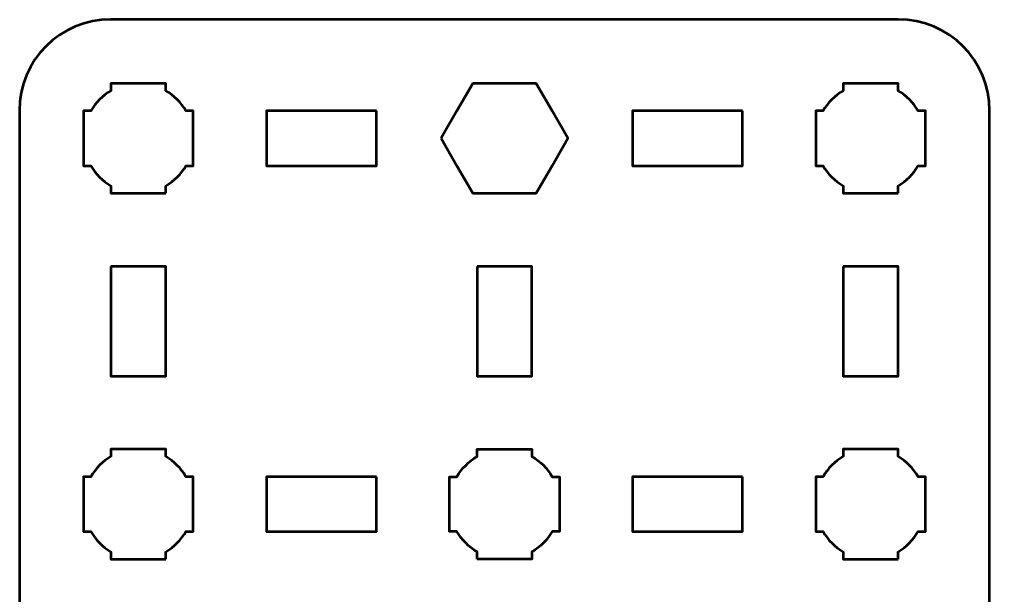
# Model space of a CAD drawing. Header units: centimetres. Extents: x -37.2 to 16.2, y -19.5 to -9.8.
# Drawn here: x -19.15 to -13.85, y -13.35 to -10.2 of the extents above; entities that cross this region are included whole.
import ezdxf

# ---------------------------------------------------------------- set-up
doc = ezdxf.new("R2010")
doc.units = ezdxf.units.CM
doc.header["$MEASUREMENT"] = 0
doc.layers.add('Layer 1', color=7, linetype='Continuous')

msp = doc.modelspace()

# ---------------------------------------------------------------- linework, layer by layer
at = {"layer": 'Layer 1', "color": 3, "lineweight": 53}
msp.add_open_spline([(-14.34991, -10.2), (-14.07285, -10.20008), (-13.84997, -10.42315), (-13.84997, -10.7001), (-13.84997, -10.7001), (-13.84997, -13.46669), (-13.84997, -16.23331), (-13.84997, -18.9999), (-13.84997, -18.9999), (-13.84997, -19.2769), (-14.07306, -19.5), (-14.35006, -19.5), (-14.35006, -19.5), (-14.35006, -19.5), (-18.64992, -19.5), (-18.64992, -19.5), (-18.64992, -19.5), (-18.92705, -19.5), (-19.15001, -19.2769), (-19.15001, -18.9999), (-19.15001, -18.9999), (-19.15001, -16.23331), (-19.15001, -13.46669), (-19.15001, -10.7001), (-19.15001, -10.7001), (-19.15001, -10.4231), (-18.92692, -10.2), (-18.64992, -10.2), (-18.64992, -10.2), (-18.64992, -10.2), (-14.34991, -10.2), (-14.34991, -10.2)], degree=3, knots=[0, 0, 0, 0, 0.125, 0.125, 0.125, 0.125, 0.25, 0.25, 0.25, 0.25, 0.375, 0.375, 0.375, 0.375, 0.5, 0.5, 0.5, 0.5, 0.625, 0.625, 0.625, 0.625, 0.75, 0.75, 0.75, 0.75, 0.875, 0.875, 0.875, 0.875, 1, 1, 1, 1], dxfattribs=at)
at = {"layer": 'Layer 1', "lineweight": 53}
for points, knots in [([(-18.34992, -11.14995), (-18.34992, -11.14995), (-18.49844, -11.14995), (-18.49844, -11.14995), (-18.49844, -11.14995), (-18.49844, -11.14995), (-18.49999, -11.14997), (-18.49999, -11.14997), (-18.49999, -11.14997), (-18.49999, -11.14997), (-18.50154, -11.14995), (-18.50154, -11.14995), (-18.50154, -11.14995), (-18.50154, -11.14995), (-18.64992, -11.14995), (-18.64992, -11.14995), (-18.64992, -11.14995), (-18.64992, -11.14995), (-18.64992, -11.10986), (-18.64992, -11.10986), (-18.64992, -11.10986), (-18.69549, -11.08351), (-18.73347, -11.04551), (-18.75983, -10.99996), (-18.75983, -10.99996), (-18.75983, -10.99996), (-18.79992, -10.99996), (-18.79992, -10.99996), (-18.79992, -10.99996), (-18.79992, -10.99996), (-18.79992, -10.85591), (-18.79992, -10.85591), (-18.79992, -10.85591), (-18.79992, -10.85591), (-18.79998, -10.84997), (-18.79998, -10.84997), (-18.79998, -10.84997), (-18.79998, -10.84997), (-18.79992, -10.84403), (-18.79992, -10.84403), (-18.79992, -10.84403), (-18.79992, -10.84403), (-18.79992, -10.69996), (-18.79992, -10.69996), (-18.79992, -10.69996), (-18.79992, -10.69996), (-18.75985, -10.69996), (-18.75985, -10.69996), (-18.75985, -10.69996), (-18.73349, -10.65439), (-18.6955, -10.6164), (-18.64992, -10.59006), (-18.64992, -10.59006), (-18.64992, -10.59006), (-18.64992, -10.54996), (-18.64992, -10.54996), (-18.64992, -10.54996), (-18.64992, -10.54996), (-18.34992, -10.54996), (-18.34992, -10.54996), (-18.34992, -10.54996), (-18.34992, -10.54996), (-18.34992, -10.59015), (-18.34992, -10.59015), (-18.34992, -10.59015), (-18.30442, -10.61649), (-18.26648, -10.65445), (-18.24014, -10.69996), (-18.24014, -10.69996), (-18.24014, -10.69996), (-18.19993, -10.69996), (-18.19993, -10.69996), (-18.19993, -10.69996), (-18.19993, -10.69996), (-18.19993, -10.99996), (-18.19993, -10.99996), (-18.19993, -10.99996), (-18.19993, -10.99996), (-18.24016, -10.99996), (-18.24016, -10.99996), (-18.24016, -10.99996), (-18.2665, -11.04546), (-18.30443, -11.08342), (-18.34992, -11.10976), (-18.34992, -11.10976), (-18.34992, -11.10976), (-18.34992, -11.14995), (-18.34992, -11.14995)], [0, 0, 0, 0, 0.0454545, 0.0454545, 0.0454545, 0.0454545, 0.0909091, 0.0909091, 0.0909091, 0.0909091, 0.1363636, 0.1363636, 0.1363636, 0.1363636, 0.1818182, 0.1818182, 0.1818182, 0.1818182, 0.2272727, 0.2272727, 0.2272727, 0.2272727, 0.2727273, 0.2727273, 0.2727273, 0.2727273, 0.3181818, 0.3181818, 0.3181818, 0.3181818, 0.3636364, 0.3636364, 0.3636364, 0.3636364, 0.4090909, 0.4090909, 0.4090909, 0.4090909, 0.4545455, 0.4545455, 0.4545455, 0.4545455, 0.5, 0.5, 0.5, 0.5, 0.5454545, 0.5454545, 0.5454545, 0.5454545, 0.5909091, 0.5909091, 0.5909091, 0.5909091, 0.6363636, 0.6363636, 0.6363636, 0.6363636, 0.6818182, 0.6818182, 0.6818182, 0.6818182, 0.7272727, 0.7272727, 0.7272727, 0.7272727, 0.7727273, 0.7727273, 0.7727273, 0.7727273, 0.8181818, 0.8181818, 0.8181818, 0.8181818, 0.8636364, 0.8636364, 0.8636364, 0.8636364, 0.9090909, 0.9090909, 0.9090909, 0.9090909, 0.9545455, 0.9545455, 0.9545455, 0.9545455, 1, 1, 1, 1]), ([(-16.84637, -10.84996), (-16.84637, -10.84996), (-16.75977, -10.69995), (-16.75977, -10.69995), (-16.75977, -10.69995), (-16.75977, -10.69995), (-16.67317, -10.54996), (-16.67317, -10.54996), (-16.67317, -10.54996), (-16.67317, -10.54996), (-16.49996, -10.54996), (-16.49996, -10.54996), (-16.49996, -10.54996), (-16.49996, -10.54996), (-16.32675, -10.54996), (-16.32675, -10.54996), (-16.32675, -10.54996), (-16.32675, -10.54996), (-16.24015, -10.69995), (-16.24015, -10.69995), (-16.24015, -10.69995), (-16.24015, -10.69995), (-16.15355, -10.84996), (-16.15355, -10.84996), (-16.15355, -10.84996), (-16.15355, -10.84996), (-16.24015, -10.99997), (-16.24015, -10.99997), (-16.24015, -10.99997), (-16.24015, -10.99997), (-16.32675, -11.14996), (-16.32675, -11.14996), (-16.32675, -11.14996), (-16.32675, -11.14996), (-16.49996, -11.14996), (-16.49996, -11.14996), (-16.49996, -11.14996), (-16.49996, -11.14996), (-16.67317, -11.14996), (-16.67317, -11.14996), (-16.67317, -11.14996), (-16.67317, -11.14996), (-16.75977, -10.99997), (-16.75977, -10.99997), (-16.75977, -10.99997), (-16.75977, -10.99997), (-16.84637, -10.84996), (-16.84637, -10.84996)], [0, 0, 0, 0, 0.0833333, 0.0833333, 0.0833333, 0.0833333, 0.1666667, 0.1666667, 0.1666667, 0.1666667, 0.25, 0.25, 0.25, 0.25, 0.3333333, 0.3333333, 0.3333333, 0.3333333, 0.4166667, 0.4166667, 0.4166667, 0.4166667, 0.5, 0.5, 0.5, 0.5, 0.5833333, 0.5833333, 0.5833333, 0.5833333, 0.6666667, 0.6666667, 0.6666667, 0.6666667, 0.75, 0.75, 0.75, 0.75, 0.8333333, 0.8333333, 0.8333333, 0.8333333, 0.9166667, 0.9166667, 0.9166667, 0.9166667, 1, 1, 1, 1]), ([(-14.34992, -11.14995), (-14.34992, -11.14995), (-14.49844, -11.14995), (-14.49844, -11.14995), (-14.49844, -11.14995), (-14.49844, -11.14995), (-14.49999, -11.14997), (-14.49999, -11.14997), (-14.49999, -11.14997), (-14.49999, -11.14997), (-14.50154, -11.14995), (-14.50154, -11.14995), (-14.50154, -11.14995), (-14.50154, -11.14995), (-14.64992, -11.14995), (-14.64992, -11.14995), (-14.64992, -11.14995), (-14.64992, -11.14995), (-14.64992, -11.10986), (-14.64992, -11.10986), (-14.64992, -11.10986), (-14.69549, -11.08351), (-14.73347, -11.04551), (-14.75983, -10.99996), (-14.75983, -10.99996), (-14.75983, -10.99996), (-14.79992, -10.99996), (-14.79992, -10.99996), (-14.79992, -10.99996), (-14.79992, -10.99996), (-14.79992, -10.85591), (-14.79992, -10.85591), (-14.79992, -10.85591), (-14.79992, -10.85591), (-14.79998, -10.84997), (-14.79998, -10.84997), (-14.79998, -10.84997), (-14.79998, -10.84997), (-14.79992, -10.84403), (-14.79992, -10.84403), (-14.79992, -10.84403), (-14.79992, -10.84403), (-14.79992, -10.69996), (-14.79992, -10.69996), (-14.79992, -10.69996), (-14.79992, -10.69996), (-14.75985, -10.69996), (-14.75985, -10.69996), (-14.75985, -10.69996), (-14.73349, -10.65439), (-14.6955, -10.6164), (-14.64992, -10.59006), (-14.64992, -10.59006), (-14.64992, -10.59006), (-14.64992, -10.54996), (-14.64992, -10.54996), (-14.64992, -10.54996), (-14.64992, -10.54996), (-14.34992, -10.54996), (-14.34992, -10.54996), (-14.34992, -10.54996), (-14.34992, -10.54996), (-14.34992, -10.59015), (-14.34992, -10.59015), (-14.34992, -10.59015), (-14.30442, -10.61649), (-14.26648, -10.65445), (-14.24014, -10.69996), (-14.24014, -10.69996), (-14.24014, -10.69996), (-14.19993, -10.69996), (-14.19993, -10.69996), (-14.19993, -10.69996), (-14.19993, -10.69996), (-14.19993, -10.99996), (-14.19993, -10.99996), (-14.19993, -10.99996), (-14.19993, -10.99996), (-14.24016, -10.99996), (-14.24016, -10.99996), (-14.24016, -10.99996), (-14.2665, -11.04546), (-14.30443, -11.08342), (-14.34992, -11.10976), (-14.34992, -11.10976), (-14.34992, -11.10976), (-14.34992, -11.14995), (-14.34992, -11.14995)], [0, 0, 0, 0, 0.0454545, 0.0454545, 0.0454545, 0.0454545, 0.0909091, 0.0909091, 0.0909091, 0.0909091, 0.1363636, 0.1363636, 0.1363636, 0.1363636, 0.1818182, 0.1818182, 0.1818182, 0.1818182, 0.2272727, 0.2272727, 0.2272727, 0.2272727, 0.2727273, 0.2727273, 0.2727273, 0.2727273, 0.3181818, 0.3181818, 0.3181818, 0.3181818, 0.3636364, 0.3636364, 0.3636364, 0.3636364, 0.4090909, 0.4090909, 0.4090909, 0.4090909, 0.4545455, 0.4545455, 0.4545455, 0.4545455, 0.5, 0.5, 0.5, 0.5, 0.5454545, 0.5454545, 0.5454545, 0.5454545, 0.5909091, 0.5909091, 0.5909091, 0.5909091, 0.6363636, 0.6363636, 0.6363636, 0.6363636, 0.6818182, 0.6818182, 0.6818182, 0.6818182, 0.7272727, 0.7272727, 0.7272727, 0.7272727, 0.7727273, 0.7727273, 0.7727273, 0.7727273, 0.8181818, 0.8181818, 0.8181818, 0.8181818, 0.8636364, 0.8636364, 0.8636364, 0.8636364, 0.9090909, 0.9090909, 0.9090909, 0.9090909, 0.9545455, 0.9545455, 0.9545455, 0.9545455, 1, 1, 1, 1]), ([(-17.19992, -10.70005), (-17.19992, -10.70005), (-17.19992, -11.00006), (-17.19992, -11.00006), (-17.19992, -11.00006), (-17.19992, -11.00006), (-17.79991, -11.00006), (-17.79991, -11.00006), (-17.79991, -11.00006), (-17.79991, -11.00006), (-17.79991, -10.70005), (-17.79991, -10.70005), (-17.79991, -10.70005), (-17.79991, -10.70005), (-17.19992, -10.70005), (-17.19992, -10.70005)], [0, 0, 0, 0, 0.25, 0.25, 0.25, 0.25, 0.5, 0.5, 0.5, 0.5, 0.75, 0.75, 0.75, 0.75, 1, 1, 1, 1]), ([(-15.19992, -10.70005), (-15.19992, -10.70005), (-15.19992, -11.00006), (-15.19992, -11.00006), (-15.19992, -11.00006), (-15.19992, -11.00006), (-15.79991, -11.00006), (-15.79991, -11.00006), (-15.79991, -11.00006), (-15.79991, -11.00006), (-15.79991, -10.70005), (-15.79991, -10.70005), (-15.79991, -10.70005), (-15.79991, -10.70005), (-15.19992, -10.70005), (-15.19992, -10.70005)], [0, 0, 0, 0, 0.25, 0.25, 0.25, 0.25, 0.5, 0.5, 0.5, 0.5, 0.75, 0.75, 0.75, 0.75, 1, 1, 1, 1]), ([(-18.64992, -11.55005), (-18.64992, -11.55005), (-18.34991, -11.55005), (-18.34991, -11.55005), (-18.34991, -11.55005), (-18.34991, -11.55005), (-18.34991, -12.15004), (-18.34991, -12.15004), (-18.34991, -12.15004), (-18.34991, -12.15004), (-18.64992, -12.15004), (-18.64992, -12.15004), (-18.64992, -12.15004), (-18.64992, -12.15004), (-18.64992, -11.55005), (-18.64992, -11.55005)], [0, 0, 0, 0, 0.25, 0.25, 0.25, 0.25, 0.5, 0.5, 0.5, 0.5, 0.75, 0.75, 0.75, 0.75, 1, 1, 1, 1]), ([(-16.64992, -11.55005), (-16.64992, -11.55005), (-16.34991, -11.55005), (-16.34991, -11.55005), (-16.34991, -11.55005), (-16.34991, -11.55005), (-16.34991, -12.15004), (-16.34991, -12.15004), (-16.34991, -12.15004), (-16.34991, -12.15004), (-16.64992, -12.15004), (-16.64992, -12.15004), (-16.64992, -12.15004), (-16.64992, -12.15004), (-16.64992, -11.55005), (-16.64992, -11.55005)], [0, 0, 0, 0, 0.25, 0.25, 0.25, 0.25, 0.5, 0.5, 0.5, 0.5, 0.75, 0.75, 0.75, 0.75, 1, 1, 1, 1]), ([(-14.64992, -11.55005), (-14.64992, -11.55005), (-14.34991, -11.55005), (-14.34991, -11.55005), (-14.34991, -11.55005), (-14.34991, -11.55005), (-14.34991, -12.15004), (-14.34991, -12.15004), (-14.34991, -12.15004), (-14.34991, -12.15004), (-14.64992, -12.15004), (-14.64992, -12.15004), (-14.64992, -12.15004), (-14.64992, -12.15004), (-14.64992, -11.55005), (-14.64992, -11.55005)], [0, 0, 0, 0, 0.25, 0.25, 0.25, 0.25, 0.5, 0.5, 0.5, 0.5, 0.75, 0.75, 0.75, 0.75, 1, 1, 1, 1]), ([(-18.34992, -13.14995), (-18.34992, -13.14995), (-18.49844, -13.14995), (-18.49844, -13.14995), (-18.49844, -13.14995), (-18.49844, -13.14995), (-18.49999, -13.14997), (-18.49999, -13.14997), (-18.49999, -13.14997), (-18.49999, -13.14997), (-18.50154, -13.14995), (-18.50154, -13.14995), (-18.50154, -13.14995), (-18.50154, -13.14995), (-18.64992, -13.14995), (-18.64992, -13.14995), (-18.64992, -13.14995), (-18.64992, -13.14995), (-18.64992, -13.10986), (-18.64992, -13.10986), (-18.64992, -13.10986), (-18.69549, -13.08351), (-18.73347, -13.04551), (-18.75983, -12.99996), (-18.75983, -12.99996), (-18.75983, -12.99996), (-18.79992, -12.99996), (-18.79992, -12.99996), (-18.79992, -12.99996), (-18.79992, -12.99996), (-18.79992, -12.85591), (-18.79992, -12.85591), (-18.79992, -12.85591), (-18.79992, -12.85591), (-18.79998, -12.84997), (-18.79998, -12.84997), (-18.79998, -12.84997), (-18.79998, -12.84997), (-18.79992, -12.84403), (-18.79992, -12.84403), (-18.79992, -12.84403), (-18.79992, -12.84403), (-18.79992, -12.69996), (-18.79992, -12.69996), (-18.79992, -12.69996), (-18.79992, -12.69996), (-18.75985, -12.69996), (-18.75985, -12.69996), (-18.75985, -12.69996), (-18.73349, -12.65439), (-18.6955, -12.6164), (-18.64992, -12.59006), (-18.64992, -12.59006), (-18.64992, -12.59006), (-18.64992, -12.54996), (-18.64992, -12.54996), (-18.64992, -12.54996), (-18.64992, -12.54996), (-18.34992, -12.54996), (-18.34992, -12.54996), (-18.34992, -12.54996), (-18.34992, -12.54996), (-18.34992, -12.59015), (-18.34992, -12.59015), (-18.34992, -12.59015), (-18.30442, -12.61649), (-18.26648, -12.65445), (-18.24014, -12.69996), (-18.24014, -12.69996), (-18.24014, -12.69996), (-18.19993, -12.69996), (-18.19993, -12.69996), (-18.19993, -12.69996), (-18.19993, -12.69996), (-18.19993, -12.99996), (-18.19993, -12.99996), (-18.19993, -12.99996), (-18.19993, -12.99996), (-18.24016, -12.99996), (-18.24016, -12.99996), (-18.24016, -12.99996), (-18.2665, -13.04546), (-18.30443, -13.08342), (-18.34992, -13.10976), (-18.34992, -13.10976), (-18.34992, -13.10976), (-18.34992, -13.14995), (-18.34992, -13.14995)], [0, 0, 0, 0, 0.0454545, 0.0454545, 0.0454545, 0.0454545, 0.0909091, 0.0909091, 0.0909091, 0.0909091, 0.1363636, 0.1363636, 0.1363636, 0.1363636, 0.1818182, 0.1818182, 0.1818182, 0.1818182, 0.2272727, 0.2272727, 0.2272727, 0.2272727, 0.2727273, 0.2727273, 0.2727273, 0.2727273, 0.3181818, 0.3181818, 0.3181818, 0.3181818, 0.3636364, 0.3636364, 0.3636364, 0.3636364, 0.4090909, 0.4090909, 0.4090909, 0.4090909, 0.4545455, 0.4545455, 0.4545455, 0.4545455, 0.5, 0.5, 0.5, 0.5, 0.5454545, 0.5454545, 0.5454545, 0.5454545, 0.5909091, 0.5909091, 0.5909091, 0.5909091, 0.6363636, 0.6363636, 0.6363636, 0.6363636, 0.6818182, 0.6818182, 0.6818182, 0.6818182, 0.7272727, 0.7272727, 0.7272727, 0.7272727, 0.7727273, 0.7727273, 0.7727273, 0.7727273, 0.8181818, 0.8181818, 0.8181818, 0.8181818, 0.8636364, 0.8636364, 0.8636364, 0.8636364, 0.9090909, 0.9090909, 0.9090909, 0.9090909, 0.9545455, 0.9545455, 0.9545455, 0.9545455, 1, 1, 1, 1]), ([(-16.64999, -13.14995), (-16.64999, -13.14995), (-16.50147, -13.14995), (-16.50147, -13.14995), (-16.50147, -13.14995), (-16.50147, -13.14995), (-16.49992, -13.14997), (-16.49992, -13.14997), (-16.49992, -13.14997), (-16.49992, -13.14997), (-16.49837, -13.14995), (-16.49837, -13.14995), (-16.49837, -13.14995), (-16.49837, -13.14995), (-16.34999, -13.14995), (-16.34999, -13.14995), (-16.34999, -13.14995), (-16.34999, -13.14995), (-16.34999, -13.10986), (-16.34999, -13.10986), (-16.34999, -13.10986), (-16.30442, -13.08351), (-16.26644, -13.04551), (-16.24008, -12.99996), (-16.24008, -12.99996), (-16.24008, -12.99996), (-16.19999, -12.99996), (-16.19999, -12.99996), (-16.19999, -12.99996), (-16.19999, -12.99996), (-16.19999, -12.85591), (-16.19999, -12.85591), (-16.19999, -12.85591), (-16.19999, -12.85591), (-16.19993, -12.84997), (-16.19993, -12.84997), (-16.19993, -12.84997), (-16.19993, -12.84997), (-16.19999, -12.84403), (-16.19999, -12.84403), (-16.19999, -12.84403), (-16.19999, -12.84403), (-16.19999, -12.69996), (-16.19999, -12.69996), (-16.19999, -12.69996), (-16.19999, -12.69996), (-16.24006, -12.69996), (-16.24006, -12.69996), (-16.24006, -12.69996), (-16.26642, -12.65439), (-16.30441, -12.6164), (-16.34999, -12.59006), (-16.34999, -12.59006), (-16.34999, -12.59006), (-16.34999, -12.54996), (-16.34999, -12.54996), (-16.34999, -12.54996), (-16.34999, -12.54996), (-16.64999, -12.54996), (-16.64999, -12.54996), (-16.64999, -12.54996), (-16.64999, -12.54996), (-16.64999, -12.59015), (-16.64999, -12.59015), (-16.64999, -12.59015), (-16.69549, -12.61649), (-16.73343, -12.65445), (-16.75977, -12.69996), (-16.75977, -12.69996), (-16.75977, -12.69996), (-16.79998, -12.69996), (-16.79998, -12.69996), (-16.79998, -12.69996), (-16.79998, -12.69996), (-16.79998, -12.99996), (-16.79998, -12.99996), (-16.79998, -12.99996), (-16.79998, -12.99996), (-16.75975, -12.99996), (-16.75975, -12.99996), (-16.75975, -12.99996), (-16.73341, -13.04546), (-16.69548, -13.08342), (-16.64999, -13.10976), (-16.64999, -13.10976), (-16.64999, -13.10976), (-16.64999, -13.14995), (-16.64999, -13.14995)], [0, 0, 0, 0, 0.0454545, 0.0454545, 0.0454545, 0.0454545, 0.0909091, 0.0909091, 0.0909091, 0.0909091, 0.1363636, 0.1363636, 0.1363636, 0.1363636, 0.1818182, 0.1818182, 0.1818182, 0.1818182, 0.2272727, 0.2272727, 0.2272727, 0.2272727, 0.2727273, 0.2727273, 0.2727273, 0.2727273, 0.3181818, 0.3181818, 0.3181818, 0.3181818, 0.3636364, 0.3636364, 0.3636364, 0.3636364, 0.4090909, 0.4090909, 0.4090909, 0.4090909, 0.4545455, 0.4545455, 0.4545455, 0.4545455, 0.5, 0.5, 0.5, 0.5, 0.5454545, 0.5454545, 0.5454545, 0.5454545, 0.5909091, 0.5909091, 0.5909091, 0.5909091, 0.6363636, 0.6363636, 0.6363636, 0.6363636, 0.6818182, 0.6818182, 0.6818182, 0.6818182, 0.7272727, 0.7272727, 0.7272727, 0.7272727, 0.7727273, 0.7727273, 0.7727273, 0.7727273, 0.8181818, 0.8181818, 0.8181818, 0.8181818, 0.8636364, 0.8636364, 0.8636364, 0.8636364, 0.9090909, 0.9090909, 0.9090909, 0.9090909, 0.9545455, 0.9545455, 0.9545455, 0.9545455, 1, 1, 1, 1]), ([(-14.34992, -13.14995), (-14.34992, -13.14995), (-14.49844, -13.14995), (-14.49844, -13.14995), (-14.49844, -13.14995), (-14.49844, -13.14995), (-14.49999, -13.14997), (-14.49999, -13.14997), (-14.49999, -13.14997), (-14.49999, -13.14997), (-14.50154, -13.14995), (-14.50154, -13.14995), (-14.50154, -13.14995), (-14.50154, -13.14995), (-14.64992, -13.14995), (-14.64992, -13.14995), (-14.64992, -13.14995), (-14.64992, -13.14995), (-14.64992, -13.10986), (-14.64992, -13.10986), (-14.64992, -13.10986), (-14.69549, -13.08351), (-14.73347, -13.04551), (-14.75983, -12.99996), (-14.75983, -12.99996), (-14.75983, -12.99996), (-14.79992, -12.99996), (-14.79992, -12.99996), (-14.79992, -12.99996), (-14.79992, -12.99996), (-14.79992, -12.85591), (-14.79992, -12.85591), (-14.79992, -12.85591), (-14.79992, -12.85591), (-14.79998, -12.84997), (-14.79998, -12.84997), (-14.79998, -12.84997), (-14.79998, -12.84997), (-14.79992, -12.84403), (-14.79992, -12.84403), (-14.79992, -12.84403), (-14.79992, -12.84403), (-14.79992, -12.69996), (-14.79992, -12.69996), (-14.79992, -12.69996), (-14.79992, -12.69996), (-14.75985, -12.69996), (-14.75985, -12.69996), (-14.75985, -12.69996), (-14.73349, -12.65439), (-14.6955, -12.6164), (-14.64992, -12.59006), (-14.64992, -12.59006), (-14.64992, -12.59006), (-14.64992, -12.54996), (-14.64992, -12.54996), (-14.64992, -12.54996), (-14.64992, -12.54996), (-14.34992, -12.54996), (-14.34992, -12.54996), (-14.34992, -12.54996), (-14.34992, -12.54996), (-14.34992, -12.59015), (-14.34992, -12.59015), (-14.34992, -12.59015), (-14.30442, -12.61649), (-14.26648, -12.65445), (-14.24014, -12.69996), (-14.24014, -12.69996), (-14.24014, -12.69996), (-14.19993, -12.69996), (-14.19993, -12.69996), (-14.19993, -12.69996), (-14.19993, -12.69996), (-14.19993, -12.99996), (-14.19993, -12.99996), (-14.19993, -12.99996), (-14.19993, -12.99996), (-14.24016, -12.99996), (-14.24016, -12.99996), (-14.24016, -12.99996), (-14.2665, -13.04546), (-14.30443, -13.08342), (-14.34992, -13.10976), (-14.34992, -13.10976), (-14.34992, -13.10976), (-14.34992, -13.14995), (-14.34992, -13.14995)], [0, 0, 0, 0, 0.0454545, 0.0454545, 0.0454545, 0.0454545, 0.0909091, 0.0909091, 0.0909091, 0.0909091, 0.1363636, 0.1363636, 0.1363636, 0.1363636, 0.1818182, 0.1818182, 0.1818182, 0.1818182, 0.2272727, 0.2272727, 0.2272727, 0.2272727, 0.2727273, 0.2727273, 0.2727273, 0.2727273, 0.3181818, 0.3181818, 0.3181818, 0.3181818, 0.3636364, 0.3636364, 0.3636364, 0.3636364, 0.4090909, 0.4090909, 0.4090909, 0.4090909, 0.4545455, 0.4545455, 0.4545455, 0.4545455, 0.5, 0.5, 0.5, 0.5, 0.5454545, 0.5454545, 0.5454545, 0.5454545, 0.5909091, 0.5909091, 0.5909091, 0.5909091, 0.6363636, 0.6363636, 0.6363636, 0.6363636, 0.6818182, 0.6818182, 0.6818182, 0.6818182, 0.7272727, 0.7272727, 0.7272727, 0.7272727, 0.7727273, 0.7727273, 0.7727273, 0.7727273, 0.8181818, 0.8181818, 0.8181818, 0.8181818, 0.8636364, 0.8636364, 0.8636364, 0.8636364, 0.9090909, 0.9090909, 0.9090909, 0.9090909, 0.9545455, 0.9545455, 0.9545455, 0.9545455, 1, 1, 1, 1]), ([(-17.19992, -12.70005), (-17.19992, -12.70005), (-17.19992, -13.00006), (-17.19992, -13.00006), (-17.19992, -13.00006), (-17.19992, -13.00006), (-17.79991, -13.00006), (-17.79991, -13.00006), (-17.79991, -13.00006), (-17.79991, -13.00006), (-17.79991, -12.70005), (-17.79991, -12.70005), (-17.79991, -12.70005), (-17.79991, -12.70005), (-17.19992, -12.70005), (-17.19992, -12.70005)], [0, 0, 0, 0, 0.25, 0.25, 0.25, 0.25, 0.5, 0.5, 0.5, 0.5, 0.75, 0.75, 0.75, 0.75, 1, 1, 1, 1]), ([(-15.19992, -12.70005), (-15.19992, -12.70005), (-15.19992, -13.00006), (-15.19992, -13.00006), (-15.19992, -13.00006), (-15.19992, -13.00006), (-15.79991, -13.00006), (-15.79991, -13.00006), (-15.79991, -13.00006), (-15.79991, -13.00006), (-15.79991, -12.70005), (-15.79991, -12.70005), (-15.79991, -12.70005), (-15.79991, -12.70005), (-15.19992, -12.70005), (-15.19992, -12.70005)], [0, 0, 0, 0, 0.25, 0.25, 0.25, 0.25, 0.5, 0.5, 0.5, 0.5, 0.75, 0.75, 0.75, 0.75, 1, 1, 1, 1])]:
    msp.add_open_spline(points, degree=3, knots=knots, dxfattribs=at)

doc.saveas('drawing.dxf')
